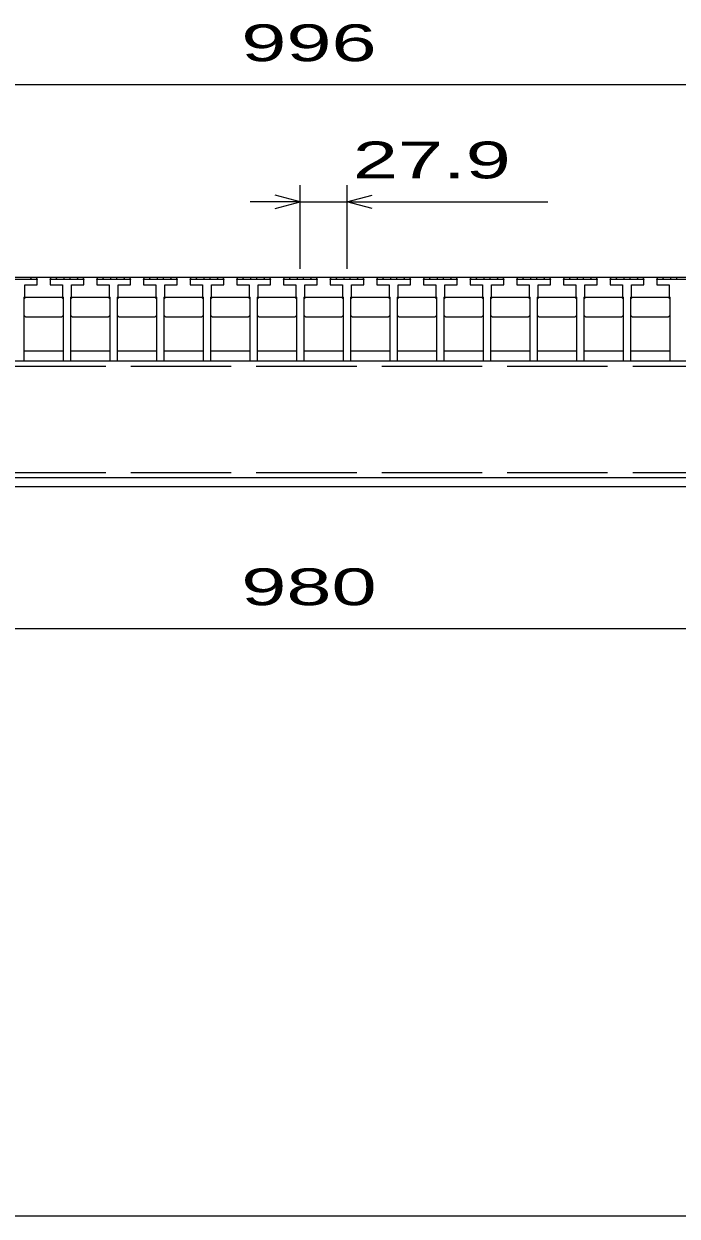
# Model space of a CAD drawing. Units: millimetres, scale not verified. Extents: x -1820 to 1736, y -1282 to 1048.
# Drawn here: x -1029 to -638, y -1152 to -439 of the extents above; entities that cross this region are included whole.
import ezdxf
from ezdxf.enums import TextEntityAlignment as Align

# ---------------------------------------------------------------- set-up
doc = ezdxf.new("R2010")
doc.units = ezdxf.units.MM
doc.header["$LTSCALE"] = 10
doc.linetypes.add('DASHED', pattern=[7.5, 6, -1.5])
for name, color, linetype, lineweight in [('0_2', 150, 'Continuous', 25), ('16', 3, 'Continuous', 25), ('22', 2, 'Continuous', 25)]:
    doc.layers.add(name, color=color, linetype=linetype, lineweight=lineweight)
doc.styles.add('ベクトル', font='')
doc.styles.get('ベクトル').set_extended_font_data('ベクトル')

msp = doc.modelspace()

# ---------------------------------------------------------------- linework, layer by layer
at = {"layer": '0_2'}
msp.add_line((1736, -1151.5), (-1724, -1151.5), dxfattribs=at)
at = {"layer": '16'}
for p, q in [((-1348, -590.5), (-352, -590.5)), ((-1025, -592), (-1024.5, -590.5)), ((-1024.5, -590.5), (-1021.6, -590.5)), ((-1021.6, -590.5), (-1021.1, -592)), ((-1013.2, -592), (-1012.7, -590.5)), ((-1012.7, -590.5), (-1009.8, -590.5)), ((-1009.8, -590.5), (-1009.3, -592)), ((-1005.15, -592), (-1004.65, -590.5)), ((-1004.65, -590.5), (-1001.75, -590.5)), ((-1001.75, -590.5), (-1001.25, -592)), ((-997.1, -592), (-996.6, -590.5)), ((-996.6, -590.5), (-993.7, -590.5)), ((-993.7, -590.5), (-993.2, -592)), ((-985.3, -592), (-984.8, -590.5)), ((-984.8, -590.5), (-981.9, -590.5)), ((-981.9, -590.5), (-981.4, -592)), ((-977.25, -592), (-976.75, -590.5)), ((-976.75, -590.5), (-973.85, -590.5)), ((-973.85, -590.5), (-973.35, -592)), ((-969.2, -592), (-968.7, -590.5)), ((-968.7, -590.5), (-965.8, -590.5)), ((-965.8, -590.5), (-965.3, -592)), ((-957.4, -592), (-956.9, -590.5)), ((-956.9, -590.5), (-954, -590.5)), ((-954, -590.5), (-953.5, -592)), ((-949.35, -592), (-948.85, -590.5)), ((-948.85, -590.5), (-945.95, -590.5)), ((-945.95, -590.5), (-945.45, -592)), ((-941.3, -592), (-940.8, -590.5)), ((-940.8, -590.5), (-937.9, -590.5)), ((-937.9, -590.5), (-937.4, -592)), ((-929.5, -592), (-929, -590.5)), ((-929, -590.5), (-926.1, -590.5)), ((-926.1, -590.5), (-925.6, -592)), ((-921.45, -592), (-920.95, -590.5)), ((-920.95, -590.5), (-918.05, -590.5)), ((-918.05, -590.5), (-917.55, -592)), ((-913.4, -592), (-912.9, -590.5)), ((-912.9, -590.5), (-910, -590.5)), ((-910, -590.5), (-909.5, -592)), ((-901.6, -592), (-901.1, -590.5)), ((-901.1, -590.5), (-898.2, -590.5)), ((-898.2, -590.5), (-897.7, -592)), ((-893.55, -592), (-893.05, -590.5)), ((-893.05, -590.5), (-890.15, -590.5)), ((-890.15, -590.5), (-889.65, -592)), ((-885.5, -592), (-885, -590.5)), ((-885, -590.5), (-882.1, -590.5)), ((-882.1, -590.5), (-881.6, -592)), ((-873.7, -592), (-873.2, -590.5)), ((-873.2, -590.5), (-870.3, -590.5)), ((-870.3, -590.5), (-869.8, -592)), ((-865.65, -592), (-865.15, -590.5)), ((-865.15, -590.5), (-862.25, -590.5)), ((-862.25, -590.5), (-861.75, -592)), ((-857.6, -592), (-857.1, -590.5)), ((-857.1, -590.5), (-854.2, -590.5)), ((-854.2, -590.5), (-853.7, -592)), ((-845.8, -592), (-845.3, -590.5)), ((-845.3, -590.5), (-842.4, -590.5)), ((-842.4, -590.5), (-841.9, -592)), ((-837.75, -592), (-837.25, -590.5)), ((-837.25, -590.5), (-834.35, -590.5)), ((-834.35, -590.5), (-833.85, -592)), ((-829.7, -592), (-829.2, -590.5)), ((-829.2, -590.5), (-826.3, -590.5)), ((-826.3, -590.5), (-825.8, -592)), ((-817.9, -592), (-817.4, -590.5)), ((-817.4, -590.5), (-814.5, -590.5)), ((-814.5, -590.5), (-814, -592)), ((-809.85, -592), (-809.35, -590.5)), ((-809.35, -590.5), (-806.45, -590.5)), ((-806.45, -590.5), (-805.95, -592)), ((-801.8, -592), (-801.3, -590.5)), ((-801.3, -590.5), (-798.4, -590.5)), ((-798.4, -590.5), (-797.9, -592)), ((-790, -592), (-789.5, -590.5)), ((-789.5, -590.5), (-786.6, -590.5)), ((-786.6, -590.5), (-786.1, -592)), ((-781.95, -592), (-781.45, -590.5)), ((-781.45, -590.5), (-778.55, -590.5)), ((-778.55, -590.5), (-778.05, -592)), ((-773.9, -592), (-773.4, -590.5)), ((-773.4, -590.5), (-770.5, -590.5)), ((-770.5, -590.5), (-770, -592)), ((-762.1, -592), (-761.6, -590.5)), ((-761.6, -590.5), (-758.7, -590.5)), ((-758.7, -590.5), (-758.2, -592)), ((-754.05, -592), (-753.55, -590.5)), ((-753.55, -590.5), (-750.65, -590.5)), ((-750.65, -590.5), (-750.15, -592)), ((-746, -592), (-745.5, -590.5)), ((-745.5, -590.5), (-742.6, -590.5)), ((-742.6, -590.5), (-742.1, -592)), ((-734.2, -592), (-733.7, -590.5)), ((-733.7, -590.5), (-730.8, -590.5)), ((-730.8, -590.5), (-730.3, -592)), ((-726.15, -592), (-725.65, -590.5)), ((-725.65, -590.5), (-722.75, -590.5)), ((-722.75, -590.5), (-722.25, -592)), ((-718.1, -592), (-717.6, -590.5)), ((-717.6, -590.5), (-714.7, -590.5)), ((-714.7, -590.5), (-714.2, -592)), ((-706.3, -592), (-705.8, -590.5)), ((-705.8, -590.5), (-702.9, -590.5)), ((-702.9, -590.5), (-702.4, -592)), ((-698.25, -592), (-697.75, -590.5)), ((-697.75, -590.5), (-694.85, -590.5)), ((-694.85, -590.5), (-694.35, -592)), ((-690.2, -592), (-689.7, -590.5)), ((-689.7, -590.5), (-686.8, -590.5)), ((-686.8, -590.5), (-686.3, -592)), ((-678.4, -592), (-677.9, -590.5)), ((-677.9, -590.5), (-675, -590.5)), ((-675, -590.5), (-674.5, -592)), ((-670.35, -592), (-669.85, -590.5)), ((-669.85, -590.5), (-666.95, -590.5)), ((-666.95, -590.5), (-666.45, -592)), ((-662.3, -592), (-661.8, -590.5)), ((-661.8, -590.5), (-658.9, -590.5)), ((-658.9, -590.5), (-658.4, -592)), ((-650.5, -592), (-650, -590.5)), ((-650, -590.5), (-647.1, -590.5)), ((-647.1, -590.5), (-646.6, -592)), ((-642.45, -592), (-641.95, -590.5)), ((-641.95, -590.5), (-639.05, -590.5)), ((-639.05, -590.5), (-638.55, -592)), ((-1021.1, -592), (-1041.1, -592)), ((-1028.35, -602), (-1028.35, -595)), ((-1028.35, -595), (-1021.1, -595)), ((-1021.1, -595), (-1021.1, -592)), ((-1013.2, -592), (-1013.2, -595)), ((-993.2, -592), (-1013.2, -592)), ((-1013.2, -595), (-1005.95, -595)), ((-1005.95, -595), (-1005.95, -602)), ((-1000.45, -602), (-1000.45, -595)), ((-1000.45, -595), (-993.2, -595)), ((-993.2, -595), (-993.2, -592)), ((-985.3, -592), (-985.3, -595)), ((-965.3, -592), (-985.3, -592)), ((-985.3, -595), (-978.05, -595)), ((-978.05, -595), (-978.05, -602)), ((-972.55, -602), (-972.55, -595)), ((-972.55, -595), (-965.3, -595)), ((-965.3, -595), (-965.3, -592)), ((-957.4, -592), (-957.4, -595)), ((-937.4, -592), (-957.4, -592)), ((-957.4, -595), (-950.15, -595)), ((-950.15, -595), (-950.15, -602)), ((-944.65, -602), (-944.65, -595)), ((-944.65, -595), (-937.4, -595)), ((-937.4, -595), (-937.4, -592)), ((-929.5, -592), (-929.5, -595)), ((-909.5, -592), (-929.5, -592)), ((-929.5, -595), (-922.25, -595)), ((-922.25, -595), (-922.25, -602)), ((-916.75, -602), (-916.75, -595)), ((-916.75, -595), (-909.5, -595)), ((-909.5, -595), (-909.5, -592)), ((-901.6, -592), (-901.6, -595)), ((-881.6, -592), (-901.6, -592)), ((-901.6, -595), (-894.35, -595)), ((-894.35, -595), (-894.35, -602)), ((-888.85, -602), (-888.85, -595)), ((-888.85, -595), (-881.6, -595)), ((-881.6, -595), (-881.6, -592)), ((-873.7, -592), (-873.7, -595)), ((-853.7, -592), (-873.7, -592)), ((-873.7, -595), (-866.45, -595)), ((-866.45, -595), (-866.45, -602)), ((-860.95, -602), (-860.95, -595)), ((-860.95, -595), (-853.7, -595)), ((-853.7, -595), (-853.7, -592)), ((-845.8, -592), (-845.8, -595)), ((-825.8, -592), (-845.8, -592)), ((-845.8, -595), (-838.55, -595)), ((-838.55, -595), (-838.55, -602)), ((-833.05, -602), (-833.05, -595)), ((-833.05, -595), (-825.8, -595)), ((-825.8, -595), (-825.8, -592)), ((-817.9, -592), (-817.9, -595)), ((-797.9, -592), (-817.9, -592)), ((-817.9, -595), (-810.65, -595)), ((-810.65, -595), (-810.65, -602)), ((-805.15, -602), (-805.15, -595)), ((-805.15, -595), (-797.9, -595)), ((-797.9, -595), (-797.9, -592)), ((-790, -592), (-790, -595)), ((-770, -592), (-790, -592)), ((-790, -595), (-782.75, -595)), ((-782.75, -595), (-782.75, -602)), ((-777.25, -602), (-777.25, -595)), ((-777.25, -595), (-770, -595)), ((-770, -595), (-770, -592)), ((-762.1, -592), (-762.1, -595)), ((-742.1, -592), (-762.1, -592)), ((-762.1, -595), (-754.85, -595)), ((-754.85, -595), (-754.85, -602)), ((-749.35, -602), (-749.35, -595)), ((-749.35, -595), (-742.1, -595)), ((-742.1, -595), (-742.1, -592)), ((-734.2, -592), (-734.2, -595)), ((-714.2, -592), (-734.2, -592)), ((-734.2, -595), (-726.95, -595)), ((-726.95, -595), (-726.95, -602)), ((-721.45, -602), (-721.45, -595)), ((-721.45, -595), (-714.2, -595)), ((-714.2, -595), (-714.2, -592)), ((-706.3, -592), (-706.3, -595)), ((-686.3, -592), (-706.3, -592)), ((-706.3, -595), (-699.05, -595)), ((-699.05, -595), (-699.05, -602)), ((-693.55, -602), (-693.55, -595)), ((-693.55, -595), (-686.3, -595)), ((-686.3, -595), (-686.3, -592)), ((-678.4, -592), (-678.4, -595)), ((-658.4, -592), (-678.4, -592)), ((-678.4, -595), (-671.15, -595)), ((-671.15, -595), (-671.15, -602)), ((-665.65, -602), (-665.65, -595)), ((-665.65, -595), (-658.4, -595)), ((-658.4, -595), (-658.4, -592)), ((-650.5, -592), (-650.5, -595)), ((-630.5, -592), (-650.5, -592)), ((-650.5, -595), (-643.25, -595)), ((-643.25, -595), (-643.25, -602)), ((-1028.85, -602.5), (-1028.35, -602)), ((-1028.85, -640.5), (-1028.85, -602.5)), ((-1028.85, -603.5), (-1027.85, -602.5)), ((-1027.85, -602.5), (-1006.45, -602.5)), ((-1006.45, -602.5), (-1005.45, -603.5)), ((-1005.95, -602), (-1005.45, -602.5)), ((-1005.45, -602.5), (-1005.45, -640.5)), ((-1000.95, -602.5), (-1000.45, -602)), ((-1000.95, -640.5), (-1000.95, -602.5)), ((-1000.95, -603.5), (-999.95, -602.5)), ((-999.95, -602.5), (-978.55, -602.5)), ((-978.55, -602.5), (-977.55, -603.5)), ((-978.05, -602), (-977.55, -602.5)), ((-977.55, -602.5), (-977.55, -640.5)), ((-973.05, -602.5), (-972.55, -602)), ((-973.05, -640.5), (-973.05, -602.5)), ((-973.05, -603.5), (-972.05, -602.5)), ((-972.05, -602.5), (-950.65, -602.5)), ((-950.65, -602.5), (-949.65, -603.5)), ((-950.15, -602), (-949.65, -602.5)), ((-949.65, -602.5), (-949.65, -640.5)), ((-945.15, -602.5), (-944.65, -602)), ((-945.15, -640.5), (-945.15, -602.5)), ((-945.15, -603.5), (-944.15, -602.5)), ((-944.15, -602.5), (-922.75, -602.5)), ((-922.75, -602.5), (-921.75, -603.5)), ((-922.25, -602), (-921.75, -602.5)), ((-921.75, -602.5), (-921.75, -640.5)), ((-917.25, -602.5), (-916.75, -602)), ((-917.25, -640.5), (-917.25, -602.5)), ((-917.25, -603.5), (-916.25, -602.5)), ((-916.25, -602.5), (-894.85, -602.5)), ((-894.85, -602.5), (-893.85, -603.5)), ((-894.35, -602), (-893.85, -602.5)), ((-893.85, -602.5), (-893.85, -640.5)), ((-889.35, -602.5), (-888.85, -602)), ((-889.35, -640.5), (-889.35, -602.5)), ((-889.35, -603.5), (-888.35, -602.5)), ((-888.35, -602.5), (-866.95, -602.5)), ((-866.95, -602.5), (-865.95, -603.5)), ((-866.45, -602), (-865.95, -602.5)), ((-865.95, -602.5), (-865.95, -640.5)), ((-861.45, -602.5), (-860.95, -602)), ((-861.45, -640.5), (-861.45, -602.5)), ((-861.45, -603.5), (-860.45, -602.5)), ((-860.45, -602.5), (-839.05, -602.5)), ((-839.05, -602.5), (-838.05, -603.5)), ((-838.55, -602), (-838.05, -602.5)), ((-838.05, -602.5), (-838.05, -640.5)), ((-833.55, -602.5), (-833.05, -602)), ((-833.55, -640.5), (-833.55, -602.5)), ((-833.55, -603.5), (-832.55, -602.5)), ((-832.55, -602.5), (-811.15, -602.5)), ((-811.15, -602.5), (-810.15, -603.5)), ((-810.65, -602), (-810.15, -602.5)), ((-810.15, -602.5), (-810.15, -640.5)), ((-805.65, -602.5), (-805.15, -602)), ((-805.65, -640.5), (-805.65, -602.5)), ((-805.65, -603.5), (-804.65, -602.5)), ((-804.65, -602.5), (-783.25, -602.5)), ((-783.25, -602.5), (-782.25, -603.5)), ((-782.75, -602), (-782.25, -602.5)), ((-782.25, -602.5), (-782.25, -640.5)), ((-777.75, -602.5), (-777.25, -602)), ((-777.75, -640.5), (-777.75, -602.5)), ((-777.75, -603.5), (-776.75, -602.5)), ((-776.75, -602.5), (-755.35, -602.5)), ((-755.35, -602.5), (-754.35, -603.5)), ((-754.85, -602), (-754.35, -602.5)), ((-754.35, -602.5), (-754.35, -640.5)), ((-749.85, -602.5), (-749.35, -602)), ((-749.85, -640.5), (-749.85, -602.5)), ((-749.85, -603.5), (-748.85, -602.5)), ((-748.85, -602.5), (-727.45, -602.5)), ((-727.45, -602.5), (-726.45, -603.5)), ((-726.95, -602), (-726.45, -602.5)), ((-726.45, -602.5), (-726.45, -640.5)), ((-721.95, -602.5), (-721.45, -602)), ((-721.95, -640.5), (-721.95, -602.5)), ((-721.95, -603.5), (-720.95, -602.5)), ((-720.95, -602.5), (-699.55, -602.5)), ((-699.55, -602.5), (-698.55, -603.5)), ((-699.05, -602), (-698.55, -602.5)), ((-698.55, -602.5), (-698.55, -640.5)), ((-694.05, -602.5), (-693.55, -602)), ((-694.05, -640.5), (-694.05, -602.5)), ((-694.05, -603.5), (-693.05, -602.5)), ((-693.05, -602.5), (-671.65, -602.5)), ((-671.65, -602.5), (-670.65, -603.5)), ((-671.15, -602), (-670.65, -602.5)), ((-670.65, -602.5), (-670.65, -640.5)), ((-666.15, -602.5), (-665.65, -602)), ((-666.15, -640.5), (-666.15, -602.5)), ((-666.15, -603.5), (-665.15, -602.5)), ((-665.15, -602.5), (-643.75, -602.5)), ((-643.75, -602.5), (-642.75, -603.5)), ((-643.25, -602), (-642.75, -602.5)), ((-642.75, -602.5), (-642.75, -640.5)), ((-1027.85, -614.5), (-1028.85, -613.5)), ((-1006.45, -614.5), (-1027.85, -614.5)), ((-1005.45, -613.5), (-1006.45, -614.5)), ((-999.95, -614.5), (-1000.95, -613.5)), ((-978.55, -614.5), (-999.95, -614.5)), ((-977.55, -613.5), (-978.55, -614.5)), ((-972.05, -614.5), (-973.05, -613.5)), ((-950.65, -614.5), (-972.05, -614.5)), ((-949.65, -613.5), (-950.65, -614.5)), ((-944.15, -614.5), (-945.15, -613.5)), ((-922.75, -614.5), (-944.15, -614.5)), ((-921.75, -613.5), (-922.75, -614.5)), ((-916.25, -614.5), (-917.25, -613.5)), ((-894.85, -614.5), (-916.25, -614.5)), ((-893.85, -613.5), (-894.85, -614.5)), ((-888.35, -614.5), (-889.35, -613.5)), ((-866.95, -614.5), (-888.35, -614.5)), ((-865.95, -613.5), (-866.95, -614.5)), ((-860.45, -614.5), (-861.45, -613.5)), ((-839.05, -614.5), (-860.45, -614.5)), ((-838.05, -613.5), (-839.05, -614.5)), ((-832.55, -614.5), (-833.55, -613.5)), ((-811.15, -614.5), (-832.55, -614.5)), ((-810.15, -613.5), (-811.15, -614.5)), ((-804.65, -614.5), (-805.65, -613.5)), ((-783.25, -614.5), (-804.65, -614.5)), ((-782.25, -613.5), (-783.25, -614.5)), ((-776.75, -614.5), (-777.75, -613.5)), ((-755.35, -614.5), (-776.75, -614.5)), ((-754.35, -613.5), (-755.35, -614.5)), ((-748.85, -614.5), (-749.85, -613.5)), ((-727.45, -614.5), (-748.85, -614.5)), ((-726.45, -613.5), (-727.45, -614.5)), ((-720.95, -614.5), (-721.95, -613.5)), ((-699.55, -614.5), (-720.95, -614.5)), ((-698.55, -613.5), (-699.55, -614.5)), ((-693.05, -614.5), (-694.05, -613.5)), ((-671.65, -614.5), (-693.05, -614.5)), ((-670.65, -613.5), (-671.65, -614.5)), ((-665.15, -614.5), (-666.15, -613.5)), ((-643.75, -614.5), (-665.15, -614.5)), ((-642.75, -613.5), (-643.75, -614.5)), ((-1340, -640.5), (-360, -640.5)), ((-1033.35, -640.5), (-1028.85, -640.5)), ((-1028.85, -634.5), (-1005.45, -634.5)), ((-1005.45, -640.5), (-1000.95, -640.5)), ((-1000.95, -634.5), (-977.55, -634.5)), ((-977.55, -640.5), (-973.05, -640.5)), ((-973.05, -634.5), (-949.65, -634.5)), ((-949.65, -640.5), (-945.15, -640.5)), ((-945.15, -634.5), (-921.75, -634.5)), ((-921.75, -640.5), (-917.25, -640.5)), ((-917.25, -634.5), (-893.85, -634.5)), ((-893.85, -640.5), (-889.35, -640.5)), ((-889.35, -634.5), (-865.95, -634.5)), ((-865.95, -640.5), (-861.45, -640.5)), ((-861.45, -634.5), (-838.05, -634.5)), ((-838.05, -640.5), (-833.55, -640.5)), ((-833.55, -634.5), (-810.15, -634.5)), ((-810.15, -640.5), (-805.65, -640.5)), ((-805.65, -634.5), (-782.25, -634.5)), ((-782.25, -640.5), (-777.75, -640.5)), ((-777.75, -634.5), (-754.35, -634.5)), ((-754.35, -640.5), (-749.85, -640.5)), ((-749.85, -634.5), (-726.45, -634.5)), ((-726.45, -640.5), (-721.95, -640.5)), ((-721.95, -634.5), (-698.55, -634.5)), ((-698.55, -640.5), (-694.05, -640.5)), ((-694.05, -634.5), (-670.65, -634.5)), ((-670.65, -640.5), (-666.15, -640.5)), ((-666.15, -634.5), (-642.75, -634.5)), ((-642.75, -640.5), (-638.25, -640.5)), ((-360, -710.5), (-1340, -710.5)), ((-1340, -715.5), (-360, -715.5))]:
    msp.add_line(p, q, dxfattribs=at)
at = {"layer": '16', "linetype": 'DASHED'}
for p, q in [((-1340, -643.7), (-360, -643.7)), ((-1340, -707.3), (-360, -707.3))]:
    msp.add_line(p, q, dxfattribs=at)
at = {"layer": '22', "color": 4}
for p, q in [((-1348, -475.5), (-352, -475.5)), ((-863.7, -585.5), (-863.7, -535.5)), ((-835.8, -535.5), (-835.8, -585.5)), ((-863.7, -545.5), (-893.7, -545.5)), ((-863.7, -545.5), (-878.7, -541.5)), ((-878.7, -549.5), (-863.7, -545.5)), ((-863.7, -545.5), (-835.8, -545.5)), ((-835.8, -545.5), (-820.8, -541.5)), ((-820.8, -549.5), (-835.8, -545.5)), ((-835.8, -545.5), (-715.8, -545.5)), ((-1340, -800.5), (-360, -800.5))]:
    msp.add_line(p, q, dxfattribs=at)

# ---------------------------------------------------------------- texts
at = {"layer": '22', "style": 'ベクトル', "width": 1.65}
for s, p in [(' 996 ', (-912.5, -450.5)), (' 27.9 ', (-845.8, -520.5)), (' 980 ', (-912.5, -775.5))]:
    msp.add_text(s, height=21.99, dxfattribs=at).set_placement(p, align=Align.MIDDLE_LEFT)

doc.saveas('drawing.dxf')
